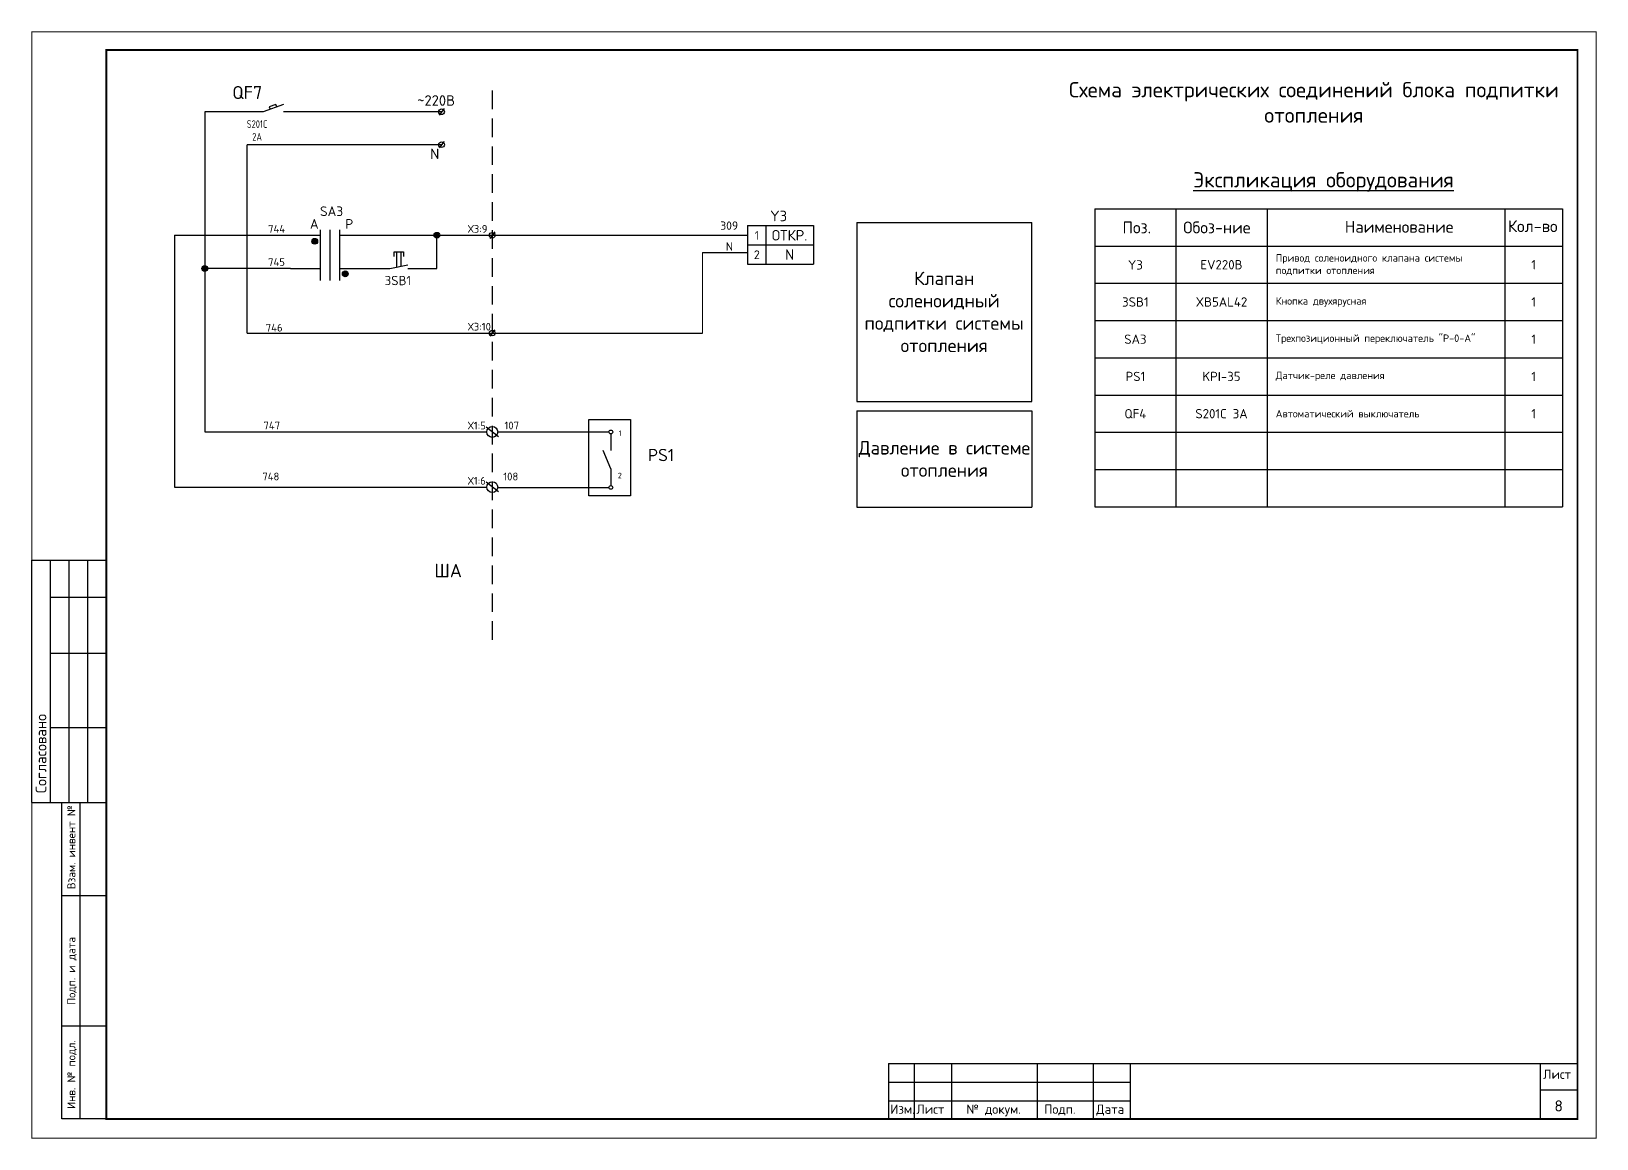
# Model space of a CAD drawing. Header units: millimetres. Extents: x 1606 to 7674, y 609 to 4159.
# Drawn here: x 4088 to 4508.3, y 2937.3 to 3234.6 of the extents above; entities that cross this region are included whole.
import ezdxf

# ---------------------------------------------------------------- set-up
doc = ezdxf.new("R2010")
doc.units = ezdxf.units.MM
doc.linetypes.add('DASHED', pattern=[0.75, 0.5, -0.25])
doc.linetypes.add('K5LT_BASIC', pattern=[0])
doc.layers.add('24VDC', color=7, linetype='Continuous')
doc.layers.add('Штамп', color=7, linetype='Continuous')
doc.layers.add('Рамка', color=7, linetype='Continuous', lineweight=50)
doc.styles.add('ROMANT', font='romant__.ttf')

msp = doc.modelspace()

# ---------------------------------------------------------------- hatches: boundary and pattern name
at = {"layer": '24VDC', "linetype": 'Continuous'}
h = msp.add_hatch(color=256, dxfattribs=at)
h.paths.add_polyline_path([(4163.28189, 3178.23045), (4164.83015, 3178.23045, -1)])
h.paths.add_polyline_path([(4164.83015, 3178.23045), (4163.28189, 3178.23045, -1)])
h = msp.add_hatch(color=256, dxfattribs=at)
h.paths.add_polyline_path([(4196.09431, 3179.8464), (4197.64258, 3179.8464, 1)])
h.paths.add_polyline_path([(4197.64258, 3179.8464), (4196.09431, 3179.8464, 1)])
h = msp.add_hatch(color=7, dxfattribs=at)
h.paths.add_polyline_path([(4133.75881, 3170.92424), (4135.30708, 3170.92424, 1)])
h.paths.add_polyline_path([(4135.30708, 3170.92424), (4133.75881, 3170.92424, 1)])
h = msp.add_hatch(color=256, dxfattribs=at)
h.paths.add_polyline_path([(4171.48703, 3169.48468), (4173.0353, 3169.48468, -1)])
h.paths.add_polyline_path([(4173.0353, 3169.48468), (4171.48703, 3169.48468, -1)])

# ---------------------------------------------------------------- linework, layer by layer
at = {"color": 1}
for p, q in [((4213.38078, 3125.75437), (4210.06665, 3128.33745)), ((4213.38078, 3110.94096), (4210.06665, 3113.52404))]:
    msp.add_line(p, q, dxfattribs=at)
at = {"color": 7, "linetype": 'K5LT_BASIC', "lineweight": 25}
for p, q in [((4318.11354, 2957.45855), (4503.11354, 2957.45855)), ((4493.11354, 2957.45855), (4493.11354, 2942.45855)), ((4318.11354, 2952.45855), (4383.11354, 2952.45855)), ((4318.11354, 2947.45855), (4325.11354, 2947.45855)), ((4325.11354, 2947.45855), (4335.11354, 2947.45855)), ((4335.11354, 2947.45855), (4358.11354, 2947.45855)), ((4358.11354, 2947.45855), (4373.11354, 2947.45855)), ((4373.11354, 2947.45855), (4383.11354, 2947.45855)), ((4493.11354, 2950.45855), (4503.11354, 2950.45855))]:
    msp.add_line(p, q, dxfattribs=at)
at = {"color": 1}
for centre in [(4211.72372, 3127.04591), (4211.72372, 3112.2325)]:
    msp.add_circle(centre, 1.4632, dxfattribs=at)
at = {"layer": '24VDC', "color": 7, "linetype": 'DASHED', "ltscale": 10}
msp.add_line((4211.71908, 3218.72071), (4211.71908, 3070.03944), dxfattribs=at)
at = {"layer": '24VDC', "linetype": 'Continuous'}
for p, q in [((4150.19158, 3213.00032), (4134.53295, 3213.00032)), ((4134.53295, 3213.00032), (4134.53295, 3127.04591)), ((4198.10894, 3213.00032), (4155.69222, 3213.00032)), ((4145.94758, 3153.5965), (4145.94758, 3204.17215)), ((4198.10894, 3204.17215), (4145.94758, 3204.17215)), ((4373.55598, 3186.94766), (4499.09449, 3186.94766)), ((4373.55598, 3186.94766), (4373.55598, 3106.94766)), ((4395.24986, 3186.94766), (4395.24986, 3106.94766)), ((4483.61093, 3186.94766), (4483.61093, 3106.94766)), ((4499.09449, 3186.94766), (4499.09449, 3106.94766)), ((4165.48657, 3181.326), (4165.48657, 3167.66956)), ((4168.07907, 3181.326), (4168.07907, 3167.66956)), ((4170.67157, 3181.326), (4170.67157, 3167.66956)), ((4196.86832, 3170.92406), (4196.86845, 3179.8464)), ((4268.21875, 3175.203), (4280.26963, 3175.20331)), ((4373.55598, 3176.94766), (4499.09449, 3176.94766)), ((4373.55598, 3176.94766), (4499.09449, 3176.94766)), ((4373.55598, 3176.94766), (4499.09449, 3176.94766)), ((4157.52987, 3170.92424), (4134.53295, 3170.92424)), ((4157.52987, 3170.92424), (4165.48657, 3170.92424)), ((4170.67157, 3170.92424), (4184.22509, 3170.92411)), ((4184.22509, 3170.92411), (4189.10158, 3171.8782)), ((4189.10158, 3170.92406), (4196.86832, 3170.92406)), ((4373.55598, 3166.94766), (4499.09449, 3166.94766)), ((4373.55598, 3156.94766), (4499.09449, 3156.94766)), ((4373.55598, 3146.94766), (4499.09449, 3146.94766)), ((4373.55598, 3136.94766), (4499.09449, 3136.94766)), ((4373.55598, 3126.94766), (4499.09449, 3126.94766)), ((4373.55598, 3116.94766), (4499.09449, 3116.94766)), ((4373.55598, 3106.94766), (4499.09449, 3106.94766))]:
    msp.add_line(p, q, dxfattribs=at)
at = {"layer": '24VDC', "color": 7}
for p, q in [((4155.69222, 3214.94193), (4150.19158, 3213.00032)), ((4153.61409, 3214.99989), (4151.82436, 3214.36816)), ((4151.82436, 3214.36816), (4152.07279, 3213.66435)), ((4153.86252, 3214.29609), (4153.61409, 3214.99989))]:
    msp.add_line(p, q, dxfattribs=at)
at = {"layer": '24VDC', "color": 7, "linetype": 'Continuous'}
for p, q in [((4198.78255, 3213.88397), (4197.43533, 3212.11667)), ((4198.78369, 3205.0558), (4197.43647, 3203.2885)), ((4280.26963, 3182.43906), (4280.26963, 3172.06906)), ((4280.26963, 3182.43906), (4298.02289, 3182.43906)), ((4285.19036, 3182.43906), (4285.19036, 3172.06906)), ((4298.02289, 3182.43906), (4298.02289, 3172.06906)), ((4309.63407, 3183.29553), (4309.63407, 3135.24588)), ((4309.63407, 3183.29553), (4356.6031, 3183.29553)), ((4356.6031, 3135.24588), (4356.6031, 3183.29553)), ((4126.39812, 3179.84676), (4165.48653, 3179.84676)), ((4126.39812, 3179.84676), (4126.39812, 3112.2325)), ((4170.67157, 3179.84676), (4280.26963, 3179.84525)), ((4185.34852, 3174.19411), (4185.34852, 3175.38884)), ((4185.34852, 3175.38884), (4187.86936, 3175.38884)), ((4186.02424, 3175.38884), (4186.02424, 3171.27611)), ((4187.19365, 3175.38884), (4187.19365, 3171.50491)), ((4187.86936, 3175.38884), (4187.86936, 3174.19411)), ((4280.26963, 3177.25406), (4298.02289, 3177.25406)), ((4280.26963, 3172.06906), (4298.02289, 3172.06906)), ((4145.94758, 3153.5965), (4268.21875, 3153.5965)), ((4212.40011, 3154.48592), (4211.0529, 3152.71862)), ((4309.63407, 3135.24588), (4356.6031, 3135.24588)), ((4309.63407, 3132.75847), (4356.6031, 3132.75847)), ((4309.63407, 3132.75847), (4309.63407, 3106.82559)), ((4356.6031, 3132.75847), (4356.6031, 3106.82559)), ((4309.63407, 3106.82559), (4356.6031, 3106.82559))]:
    msp.add_line(p, q, dxfattribs=at)
at = {"layer": '24VDC', "color": 6, "linetype": 'Continuous'}
msp.add_line((4212.40059, 3180.73592), (4211.05337, 3178.96862), dxfattribs=at)
at = {"layer": '24VDC', "lineweight": 0}
msp.add_line((4268.21875, 3175.203), (4268.21875, 3153.59656), dxfattribs=at)
at = {"layer": '24VDC', "color": 1}
for p, q in [((4134.53295, 3127.04591), (4210.26051, 3127.04591)), ((4213.18692, 3127.04591), (4243.07117, 3127.04591)), ((4126.43443, 3112.2325), (4210.26051, 3112.2325)), ((4213.22323, 3112.15485), (4243.10749, 3112.15485))]:
    msp.add_line(p, q, dxfattribs=at)
at = {"layer": '24VDC', "color": 1, "linetype": 'Continuous'}
for p, q in [((4243.57117, 3126.54591), (4243.57117, 3122.11044)), ((4243.57117, 3117.11044), (4241.54622, 3122.11044)), ((4243.57117, 3117.11044), (4243.57117, 3112.65607))]:
    msp.add_line(p, q, dxfattribs=at)
at = {"layer": '24VDC'}
for p, q in [((4088.11797, 3027.60855), (4088.11797, 3092.60855)), ((4088.11797, 3092.60855), (4108.11797, 3092.60855)), ((4093.11797, 3027.60855), (4093.11797, 3092.60855)), ((4098.11797, 3027.60855), (4098.11797, 3092.60855)), ((4103.11797, 3027.60855), (4103.11797, 3092.60855)), ((4108.11797, 3082.60855), (4093.11797, 3082.60855)), ((4108.11797, 3067.60855), (4093.11797, 3067.60855)), ((4108.11797, 3047.60855), (4093.11797, 3047.60855)), ((4088.11797, 3027.60855), (4108.11797, 3027.60855)), ((4096.11797, 3027.60855), (4108.11797, 3027.60855)), ((4096.11797, 2942.60855), (4096.11797, 3027.60855)), ((4101.11797, 2942.60855), (4101.11797, 3027.60855)), ((4096.11797, 3002.60855), (4108.11797, 3002.60855)), ((4108.11354, 2942.60855), (4108.11354, 2997.60855)), ((4096.11797, 2967.60855), (4108.11797, 2967.60855)), ((4108.11797, 2942.60855), (4096.11797, 2942.60855))]:
    msp.add_line(p, q, dxfattribs=at)
at = {"layer": '24VDC', "linetype": 'Continuous'}
for points, const_width in [([(4088.11354, 2937.45855), (4508.11354, 2937.45855), (4508.11354, 3234.45855), (4088.11354, 3234.45855), (4088.11354, 2937.45855)], 0.3), ([(4108.11354, 2942.60855), (4108.11354, 3229.60855), (4503.11354, 3229.60855), (4503.11354, 2942.60855), (4108.11354, 2942.60855)], 0.5)]:
    msp.add_lwpolyline(points, dxfattribs=dict(at, const_width=const_width))
msp.add_lwpolyline([(4419.79292, 3186.94766), (4419.79292, 3106.94766)], dxfattribs=at)
at = {"layer": '24VDC', "color": 1, "linetype": 'Continuous'}
msp.add_lwpolyline([(4237.63319, 3130.34658), (4248.88095, 3130.34658), (4248.88095, 3109.91012), (4237.63319, 3109.91012)], close=True, dxfattribs=at)
at = {"layer": '24VDC', "color": 7, "linetype": 'Continuous'}
for centre, radius in [((4198.10454, 3212.99455), 0.75718), ((4198.10567, 3204.16637), 0.75718), ((4134.53295, 3170.92424), 0.77413), ((4134.53295, 3170.92424), 0.5185), ((4211.7221, 3153.5965), 0.75718)]:
    msp.add_circle(centre, radius, dxfattribs=at)
at = {"layer": '24VDC', "linetype": 'Continuous'}
for centre, radius in [((4164.05602, 3178.23045), 0.77413), ((4196.86845, 3179.8464), 0.77413), ((4196.86845, 3179.8464), 0.5185), ((4172.26116, 3169.48468), 0.77413)]:
    msp.add_circle(centre, radius, dxfattribs=at)
at = {"layer": '24VDC', "color": 6, "linetype": 'Continuous'}
msp.add_circle((4211.72258, 3179.8465), 0.75718, dxfattribs=at)
at = {"layer": '24VDC', "color": 1, "linetype": 'Continuous'}
for centre in [(4243.57117, 3127.04591), (4243.57117, 3112.15607)]:
    msp.add_circle(centre, 0.5, dxfattribs=at)
at = {"layer": 'Штамп', "color": 7, "linetype": 'K5LT_BASIC'}
for p, q in [((4318.11354, 2957.45855), (4318.11354, 2942.45855)), ((4325.11354, 2942.45855), (4325.11354, 2957.45855)), ((4335.11354, 2942.45855), (4335.11354, 2957.45855)), ((4358.11354, 2942.45855), (4358.11354, 2957.45855)), ((4373.11354, 2942.45855), (4373.11354, 2957.45855)), ((4383.11354, 2942.45855), (4383.11354, 2957.45855))]:
    msp.add_line(p, q, dxfattribs=at)

# ---------------------------------------------------------------- texts
at = {"color": 1, "lineweight": 0, "char_height": 3.6, "attachment_point": 5}
for s, insert, width in [('{\\fISOCPEUR|b0|i0|c204|p34;\\C7;Клапан \\Pсоленоидный подпитки системы отопления}', (4333.06193, 3159.27071), 46.8557315), ('{\\fISOCPEUR|b0|i0|c204|p34;Давление в системе отопления}', (4333.11859, 3119.79203), 46.9690357), ('{\\fISOCPEUR|b0|i0|c204|p34;ША}', (4199.88019, 3089.83912), 46.9690357)]:
    msp.add_mtext(s, dxfattribs=dict(at, insert=insert, width=width))
at = {"color": 7, "linetype": 'K5LT_BASIC', "lineweight": 25}
for s, insert, char_height, width, attachment_point in [('{\\fISOCPEUR|b0|i0|c204|p34;Лист}', (4493.86938, 2955.85997), 2.5, 12.9146, 1), ('{\\fISOCPEUR|b0|i0|c204|p34;Изм.}', (4318.58692, 2946.47869), 2.5, 9.4325, 1), ('{\\fISOCPEUR|b0|i0|c204|p34;Лист}', (4325.58692, 2946.47869), 2.5, 9.4325, 1), ('{\\fISOCPEUR|b0|i0|c204|p34;№ докум.}', (4339.02516, 2946.47869), 2.5, 16.1195665, 1), ('{\\fISOCPEUR|b0|i0|c204|p34;Подп.}', (4359.90868, 2946.47869), 2.5, 9.4325, 1), ('{\\fISOCPEUR|b0|i0|c204|p34;Дата}', (4373.8794, 2946.47869), 2.5, 9.4325, 1), ('{\\fISOCPEUR|b0|i0|c204|p34;8}', (4498.05611, 2946.10859), 3, 12.9146, 5)]:
    msp.add_mtext(s, dxfattribs=dict(at, insert=insert, char_height=char_height, width=width, attachment_point=attachment_point))
at = {"layer": '24VDC', "color": 3, "insert": (4145.94643, 3219.91239), "char_height": 3.5, "attachment_point": 2}
msp.add_mtext('{\\fISOCPEUR|b0|i0|c204|p34;QF7}', dxfattribs=at)
at = {"layer": '24VDC', "attachment_point": 5}
for s, insert, char_height, width in [('{\\fISOCPEUR|b0|i0|c204|p34;Схема электрических соединений блока подпитки отопления}', (4432.32325, 3215.51509), 4.0927734, 143.9001694), ('{\\fISOCPEUR|b0|i0|c204|p34;\\C7;~220В}', (4196.64751, 3216.02678), 2.8294923, 20.74), ('{\\fISOCPEUR|b0|i0|c204|p34;\\C7;N}', (4196.29825, 3201.70965), 2.8294923, 20.74), ('{\\fISOCPEUR|b0|i0|c204|p34;\\L\\C7;Экспликация оборудования }', (4434.90748, 3194.17941), 4.0927734, 143.9001694), ('{\\fISOCPEUR|b0|i1|c204|p34;\\C7; \\fISOCPEUR|b0|i0|c204|p34;Y3}', (4287.71971, 3185.03156), 2.8294923, 20.74), ('{\\fISOCPEUR|b0|i0|c204|p34;\\C7;3\\fISOCPEUR|b0|i0|c0|p34;0\\fISOCPEUR|b0|i0|c204|p34;9}', (4275.33904, 3182.43906), 2.25, 15.555), ('{\\fISOCPEUR|b0|i0|c204|p34;\\C7;N}', (4275.39463, 3176.8352), 2.25, 15.555), ('{\\fISOCPEUR|b0|i0|c204|p34;\\C7;1}', (4282.76625, 3179.80211), 2.3578994, 10.37), ('{\\fISOCPEUR|b0|i0|c204|p34;\\C7;ОТКР.}', (4291.5691, 3179.84656), 2.8294923, 20.74), ('{\\fISOCPEUR|b0|i0|c204|p34;\\C7;2}', (4282.76625, 3174.61711), 2.3578994, 10.37), ('{\\fISOCPEUR|b0|i0|c204|p34;\\C7;N}', (4291.5691, 3174.66156), 2.8294923, 20.74)]:
    msp.add_mtext(s, dxfattribs=dict(at, insert=insert, char_height=char_height, width=width))
at = {"layer": '24VDC', "color": 1, "lineweight": 0, "insert": (4148.58625, 3210.72407), "char_height": 2.04, "width": 55.8168055, "attachment_point": 2}
msp.add_mtext('{\\fISOCPEUR|b0|i0|c204|p34;\\W0.8;S201C\\P2А}', dxfattribs=at)
at = {"layer": '24VDC', "linetype": 'Continuous'}
for s, insert, char_height, width, attachment_point in [('{\\fISOCPEUR|b0|i0|c204|p34;SA3}', (4165.47468, 3187.59627), 2.5925, 43.9338765, 1), ('{\\fISOCPEUR|b0|i0|c204|p34;А}', (4162.77427, 3184.19784), 2.5925, 43.9338765, 1), ('{\\fISOCPEUR|b0|i0|c204|p34;Р}', (4172.26447, 3184.19784), 2.5925, 43.9338765, 1), ('{\\fISOCPEUR|b0|i0|c204|p34;3\\fISOCPEUR|b0|i0|c0|p34;SB1}', (4186.39172, 3168.94869), 2.5, 46.5140046, 2)]:
    msp.add_mtext(s, dxfattribs=dict(at, insert=insert, char_height=char_height, width=width, attachment_point=attachment_point))
at = {"layer": '24VDC', "color": 7, "linetype": 'Continuous', "char_height": 2.074, "width": 43.9338765, "attachment_point": 1}
for s, insert in [('{\\fISOCPEUR|b0|i0|c204|p34;744}', (4151.54217, 3182.62243)), ('{\\fISOCPEUR|b0|i0|c204|p34;745}', (4151.54217, 3173.69991)), ('{\\fISOCPEUR|b0|i0|c204|p34;746}', (4150.91891, 3156.07326)), ('{\\fISOCPEUR|b0|i0|c204|p34;Х3:10}', (4205.16343, 3156.34679)), ('{\\fISOCPEUR|b0|i0|c204|p34;747}', (4150.29566, 3129.82158)), ('{\\fISOCPEUR|b0|i0|c204|p34;Х1:5}', (4205.16343, 3129.78826)), ('{\\fISOCPEUR|b0|i0|c204|p34;107}', (4215.00516, 3129.82158)), ('{\\fISOCPEUR|b0|i0|c204|p34;748}', (4149.98404, 3116.12048)), ('{\\fISOCPEUR|b0|i0|c204|p34;Х1:6}', (4205.16343, 3114.97485)), ('{\\fISOCPEUR|b0|i0|c204|p34;108}', (4214.69353, 3116.12048))]:
    msp.add_mtext(s, dxfattribs=dict(at, insert=insert))
at = {"layer": '24VDC', "color": 6, "linetype": 'Continuous', "insert": (4205.16391, 3182.59679), "char_height": 2.074, "width": 43.9338765, "attachment_point": 1}
msp.add_mtext('{\\fISOCPEUR|b0|i0|c204|p34;Х3:9}', dxfattribs=at)
at = {"layer": '24VDC', "lineweight": 0, "char_height": 3.1832405, "attachment_point": 5}
for s, insert, width in [('{\\fISOCPEUR|b0|i0|c204|p34;\\C7;Поз.}', (4384.78586, 3181.94766), 14.0649154), ('{\\fISOCPEUR|b0|i0|c204|p34;\\C7;Обоз-ние}', (4406.29369, 3181.94766), 22.0876656), ('{\\fISOCPEUR|b0|i0|c204|p34;\\C7;Наименование}', (4455.22532, 3182.1155), 77.5264859), ('{\\fISOCPEUR|b0|i0|c204|p34;\\C7;Кол-во}', (4491.09654, 3182.28334), 18)]:
    msp.add_mtext(s, dxfattribs=dict(at, insert=insert, width=width))
at = {"layer": '24VDC', "lineweight": 0, "style": 'ROMANT'}
for s, insert, char_height, width, attachment_point in [('{\\fISOCPEUR|b0|i0|c204|p34;Привод соленоидного клапана системы подпитки отопления}', (4422.09559, 3171.94766), 2, 61.515337, 4), ('{\\fISOCPEUR|b0|i0|c204|p34;Y3}', (4384.40292, 3171.8939), 2.5, 21.6938841, 5), ('{\\fISOCPEUR|b0|i0|c204|p34;E\\fISOCPEUR|b0|i0|c0|p34;V\\fISOCPEUR|b0|i0|c204|p34;220B}', (4407.52139, 3171.94766), 2.5, 24.5430561, 5), ('{\\fISOCPEUR|b0|i0|c204|p34;1}', (4491.35271, 3171.94766), 2.5, 15.4835609, 5), ('{\\fISOCPEUR|b0|i0|c204|p34;3\\fISOCPEUR|b0|i0|c0|p34;SB1}', (4384.40292, 3161.94766), 2.5, 21.6938841, 5), ('{\\fISOCPEUR|b0|i0|c204|p34;XB5AL42}', (4407.52139, 3161.94766), 2.5, 24.5430561, 5), ('{\\fISOCPEUR|b0|i0|c204|p34;Кнопка двухярусная}', (4422.09559, 3161.94766), 2, 77.5264859, 4), ('{\\fISOCPEUR|b0|i0|c0|p34;1}', (4491.35271, 3161.94766), 2.5, 15.4835609, 5), ('{\\fISOCPEUR|b0|i0|c204|p34;SA3}', (4384.40292, 3151.94766), 2.5, 21.6938841, 5), ('{\\fISOCPEUR|b0|i0|c204|p34;Трехпозиционный переключатель "Р-0-А"}', (4422.09559, 3151.94766), 2, 77.5264859, 4), ('{\\fISOCPEUR|b0|i0|c204|p34;1}', (4491.35271, 3151.94766), 2.5, 15.4835609, 5), ('{\\fISOCPEUR|b0|i0|c204|p34;PS1}', (4384.40292, 3141.94766), 2.5, 21.6938841, 5), ('{\\fISOCPEUR|b0|i0|c0|p34;KPI-35}', (4407.52139, 3141.94766), 2.5, 24.5430561, 5), ('{\\fISOCPEUR|b0|i0|c204|p34;Датчик-реле давления}', (4422.09559, 3141.94766), 2, 77.5264859, 4), ('{\\fISOCPEUR|b0|i0|c204|p34;1}', (4491.35271, 3141.94766), 2.5, 15.4835609, 5), ('{\\fISOCPEUR|b0|i0|c204|p34;S201C 3A}', (4407.52139, 3131.94766), 2.5, 24.5430561, 5), ('{\\fISOCPEUR|b0|i0|c204|p34;Автоматический выключатель}', (4422.09559, 3131.94766), 2, 77.5264859, 4), ('{\\fISOCPEUR|b0|i0|c204|p34;1}', (4491.35271, 3131.94766), 2.5, 15.4835609, 5)]:
    msp.add_mtext(s, dxfattribs=dict(at, insert=insert, char_height=char_height, width=width, attachment_point=attachment_point))
at = {"layer": '24VDC', "color": 3, "lineweight": 0, "insert": (4384.40292, 3131.94766), "char_height": 2.5, "width": 21.6938841, "attachment_point": 5, "style": 'ROMANT'}
msp.add_mtext('{\\fISOCPEUR|b0|i0|c204|p34;QF\\fISOCPEUR|b0|i0|c0|p34;4}', dxfattribs=at)
at = {"layer": '24VDC', "color": 1, "linetype": 'Continuous', "char_height": 1.5, "width": 10, "attachment_point": 5}
for s, insert in [('{\\fISOCPEUR|b0|i0|c204|p34;\\C7;1}', (4246.06493, 3126.69155)), ('{\\fISOCPEUR|b0|i0|c204|p34;\\C7;2}', (4245.98142, 3115.3428))]:
    msp.add_mtext(s, dxfattribs=dict(at, insert=insert))
at = {"layer": '24VDC', "lineweight": 0, "rotation": 90}
for s, insert, char_height, width, attachment_point in [('{\\fISOCPEUR|b0|i0|c204|p34;Согласовано}', (4090.56456, 3040.69588), 2.88, 26.1746478, 5), ('{\\fISOCPEUR|b0|i0|c204|p34;Взам. инвент №}', (4097.63273, 3004.28578), 2.16, 62.9489075, 1), ('{\\fISOCPEUR|b0|i0|c204|p34;Подп. и дата}', (4097.63273, 2973.19934), 2.16, 62.9489075, 1), ('{\\fISOCPEUR|b0|i0|c204|p34;Инв. № подл.}', (4097.63273, 2945.30953), 2.16, 62.9489075, 1)]:
    msp.add_mtext(s, dxfattribs=dict(at, insert=insert, char_height=char_height, width=width, attachment_point=attachment_point))
at = {"layer": 'Рамка', "lineweight": 0, "insert": (4257.03865, 3120.85642), "char_height": 3.3097147, "width": 18.195, "attachment_point": 5}
msp.add_mtext('{\\fISOCPEUR|b0|i0|c204|p34;\\C7;PS1}', dxfattribs=at)

doc.saveas('drawing.dxf')
